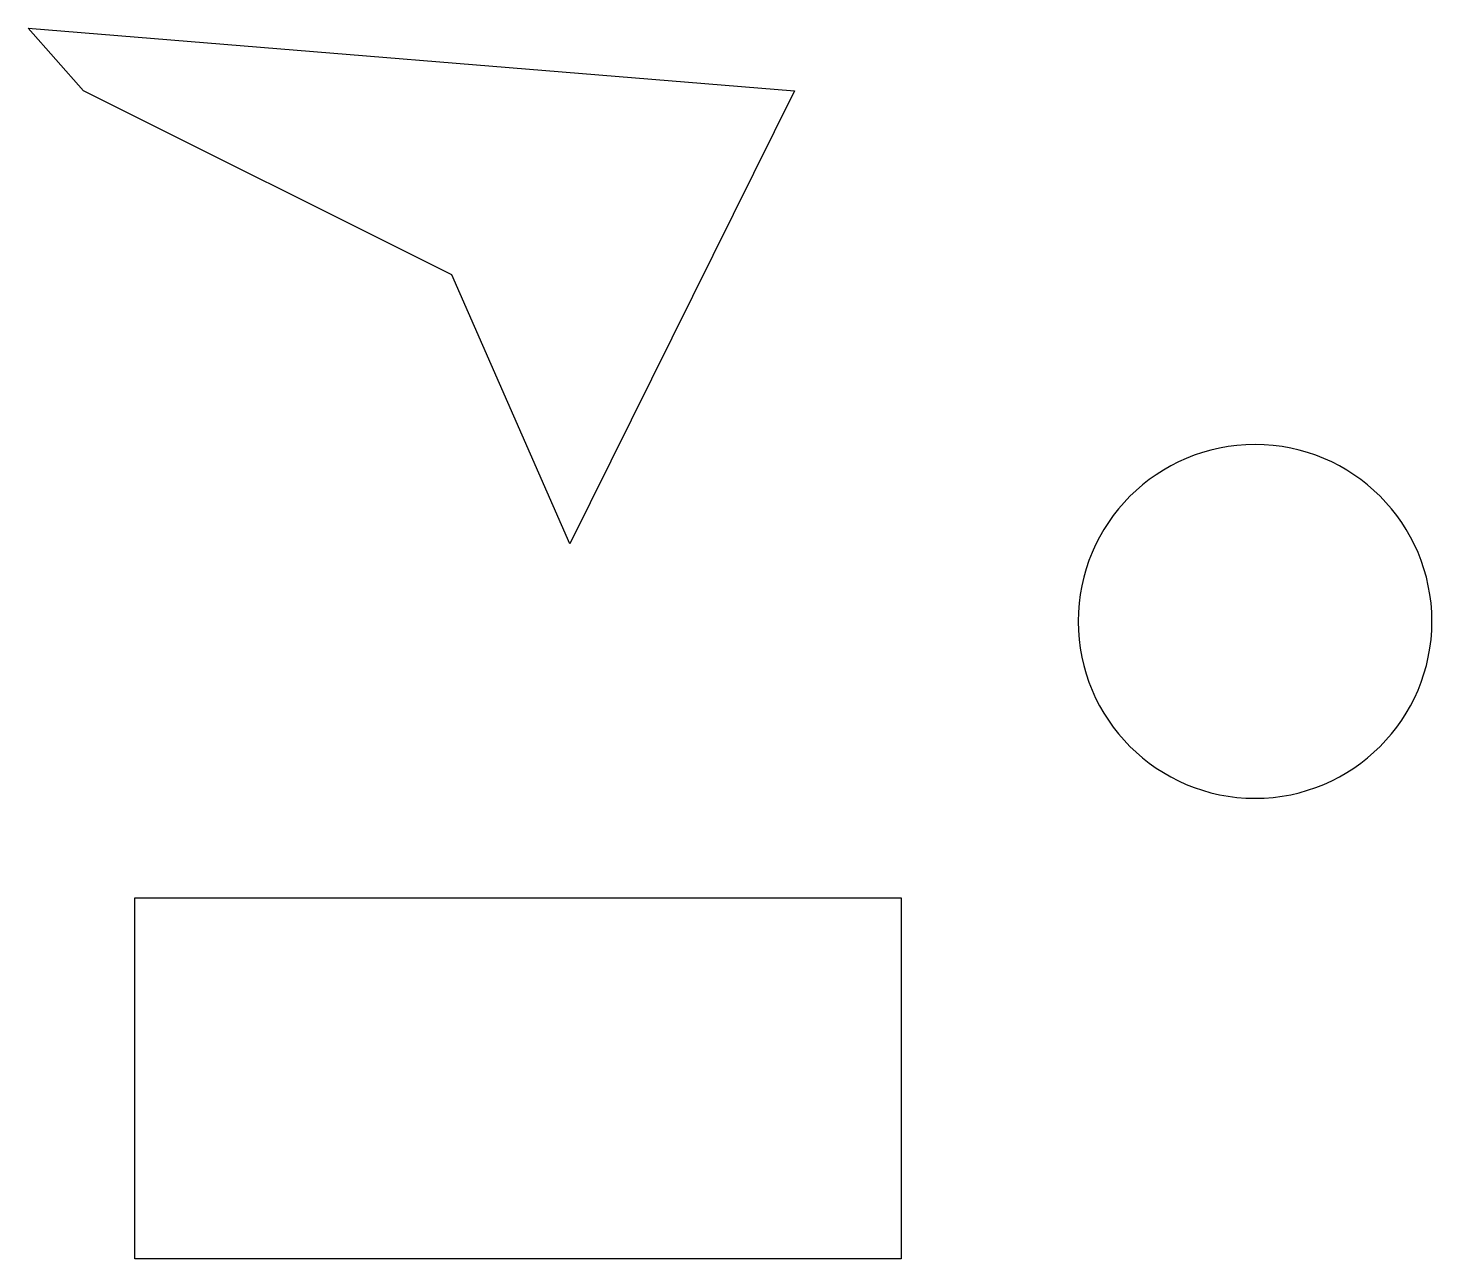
# Model space of a CAD drawing. Extents: x 72 to 526, y 330 to 728.
import ezdxf

# ---------------------------------------------------------------- set-up
doc = ezdxf.new("R2010")
doc.units = 0
doc.header["$MEASUREMENT"] = 0
doc.layers.add('LAYER_1', color=7, linetype='CONTINUOUS')

# ---------------------------------------------------------------- blocks, each defined once
blk = doc.blocks.new('BLOCK_2')
at = {"layer": 'LAYER_1', "color": 250}
for points in [[(72.43, 728.1), (320.05, 707.86)], [(72.43, 728.1), (90.29, 707.86)], [(209.33, 648.33), (90.29, 707.86)], [(320.05, 707.86), (247.43, 561.43)], [(247.43, 561.43), (209.33, 648.33)]]:
    blk.add_lwpolyline(points, dxfattribs=at)
blk = doc.blocks.new('BLOCK_3')
at = {"layer": 'LAYER_1', "color": 250}
blk.add_lwpolyline([(354.57, 330.48), (106.95, 330.48), (106.95, 447.14), (354.57, 447.14), (354.57, 330.48)], dxfattribs=at)

msp = doc.modelspace()

# ---------------------------------------------------------------- linework, layer by layer
at = {"layer": 'LAYER_1', "color": 250}
msp.add_open_spline([(526, 536.43), (526, 504.87), (500.42, 479.29), (468.86, 479.29), (437.3, 479.29), (411.71, 504.87), (411.71, 536.43), (411.71, 567.99), (437.3, 593.57), (468.86, 593.57), (500.42, 593.57), (526, 567.99), (526, 536.43)], degree=3, knots=[0, 0, 0, 0, 1, 1, 1, 2, 2, 2, 3, 3, 3, 4, 4, 4, 4], dxfattribs=at)

# ---------------------------------------------------------------- block references
at = {"layer": 'LAYER_1'}
for name in ['BLOCK_2', 'BLOCK_3']:
    msp.add_blockref(name, (0, 0), dxfattribs=at)

doc.saveas('drawing.dxf')
